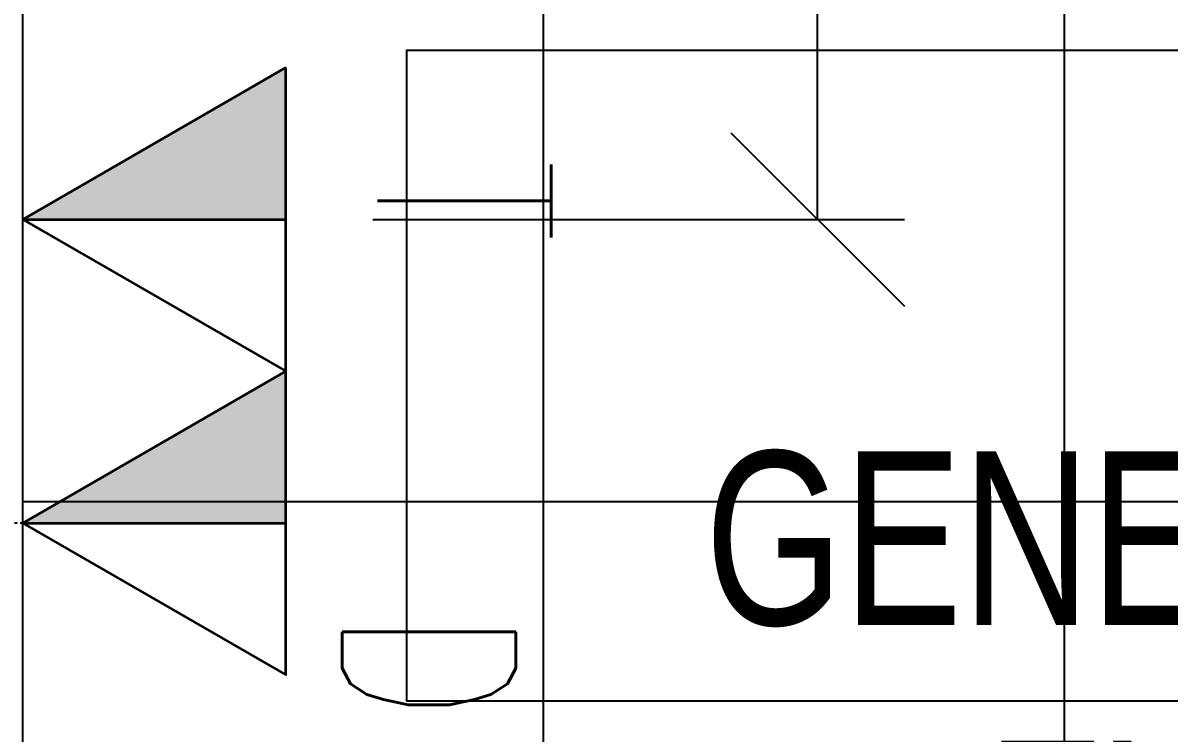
# Model space of a CAD drawing. Extents: x -560814 to 57327, y -29287 to 19916.
# Drawn here: x 35376 to 36697, y 723 to 1542 of the extents above; entities that cross this region are included whole.
import ezdxf

# ---------------------------------------------------------------- set-up
doc = ezdxf.new("R2010")
doc.units = 0
doc.header["$LTSCALE"] = 0.25
doc.linetypes.add('DASHDOT', pattern=[25.4, 12.7, -6.35, 0, -6.35])
for name, color, linetype, lineweight in [('01-First Floor$0$72_EGR_BASE_TEXT', 252, 'Continuous', 5), ('01-First Floor$0$LOADING', 253, 'Continuous', 5), ('01-First Floor$0$Walls', 251, 'Continuous', 5), ('E-LITE-CLNG-CNDT', 6, 'DASHDOT', 35), ('T-DATA-CLNG-COND', 51, 'DASHDOT', 25), ('T-DATA-DEVC-TYPE', 2, 'Continuous', 25), ('T-DATA-DIM', 251, 'DASHDOT', 25), ('T-DATA-WALL @ 100', 33, 'Continuous', 35)]:
    doc.layers.add(name, color=color, linetype=linetype, lineweight=lineweight)
doc.layers.add('01-First Floor$0$FALSE CEILING', color=251, linetype='Continuous')
doc.styles.add('01-First Floor$0$X3G_ENTITY_9EC9', font='swisscl.ttf', dxfattribs={"height": 0.2})
doc.styles.add('DC_SIMPLEX', font='SIMPLEX.shx', dxfattribs={"width": 0.7})
doc.dimstyles.new('DevCad-MM', dxfattribs={"dimscale": 0.01, "dimtxt": 2, "dimasz": 2, "dimexe": 1, "dimexo": 1, "dimgap": 0.6, "dimtad": 1, "dimdec": 0, "dimrnd": 10, "dimzin": 1, "dimdsep": 46, "dimtxsty": 'DC_SIMPLEX', "dimblk1": 'OBLIQUE', "dimblk2": 'OBLIQUE', "dimsah": 1, "dimcen": 3, "dimclrd": 256, "dimclre": 256, "dimclrt": 45, "dimadec": 0, "dimazin": 0, "dimtfac": 1, "dimtdec": 0, "dimtix": 1, "dimtmove": 2, "dimatfit": 2, "dimldrblk": 'OBLIQUE', "dimfxl": 1, "dimtolj": 1, "dimtzin": 0, "dimarcsym": 0})

# ---------------------------------------------------------------- blocks, each defined once
blk = doc.blocks.new('*U58')
blk.add_hatch(color=254).paths.add_polyline_path([(1.75, 3.031), (0, 3.031), (0, 0)])
blk.add_line((0, 0), (0, 3.031))
blk.add_lwpolyline([(1.75, 3.031), (0, 0), (-1.75, 3.031)], close=True)
at = {"layer": 'T-DATA-DEVC-TYPE', "style": 'DC_SIMPLEX', "width": 0.7, "flags": 8}
blk.add_attdef('DC_TYPE', (2.682, 5.634), '', height=2, rotation=360, dxfattribs=at)
blk = doc.blocks.new('*U59')
blk.add_hatch(color=254).paths.add_polyline_path([(1.75, 3.031), (0, 3.031), (0, 0)])
blk.add_line((0, 0), (0, 3.031))
blk.add_lwpolyline([(1.75, 3.031), (0, 0), (-1.75, 3.031)], close=True)
at = {"layer": 'T-DATA-DEVC-TYPE', "style": 'DC_SIMPLEX', "width": 0.7, "flags": 8}
blk.add_attdef('DC_TYPE', (2.682, 5.634), '', height=2, rotation=360, dxfattribs=at)
blk = doc.blocks.new('01-First Floor')
at = {"layer": '01-First Floor$0$FALSE CEILING', "linetype": 'Continuous'}
for p, q in [((35976, -810), (35976, 2260)), ((36576, -810), (36576, 2260)), ((35376, 990), (39376, 990))]:
    blk.add_line(p, q, dxfattribs=at)
at = {"layer": '01-First Floor$0$FALSE CEILING'}
blk.add_lwpolyline([(35376, 2260), (39376, 2260), (39376, -810), (35376, -810)], close=True, dxfattribs=at)
at = {"layer": '01-First Floor$0$FALSE CEILING', "elevation": -0.1}
blk.add_lwpolyline([(37318.5, 1510), (37318.5, 760), (35818.5, 760), (35818.5, 1510)], close=True, dxfattribs=at)
at = {"layer": '01-First Floor$0$LOADING', "elevation": -0.1}
blk.add_lwpolyline([(37318.5, 1510), (37318.5, 760), (35818.5, 760), (35818.5, 1510)], close=True, dxfattribs=at)
at = {"layer": '01-First Floor$0$Walls'}
blk.add_line((35376, 2260), (35376, 370), dxfattribs=at)
at = {"layer": '01-First Floor$0$72_EGR_BASE_TEXT', "insert": (37540, 1047.8, 0), "char_height": 200, "width": 3019.253, "attachment_point": 2, "style": '01-First Floor$0$X3G_ENTITY_9EC9'}
blk.add_mtext('GENERAL CONSULTATION / EXAMINATION ROOM', dxfattribs=at)
blk = doc.blocks.new('_OBLIQUE')
at = {"color": 0, "linetype": 'ByBlock'}
blk.add_line((-0.5, -0.5), (0.5, 0.5), dxfattribs=at)
blk = doc.blocks.new('*D444')
at = {"layer": 'Defpoints', "color": 0, "linetype": 'Continuous', "transparency": 16777216}
for p in [(35679.1, 2260), (36291.7, 2260), (35679.1, 1315)]:
    blk.add_point(p, dxfattribs=at)
at = {"layer": 'T-DATA-DIM', "linetype": 'Continuous', "lineweight": -2, "transparency": 16777216}
for p, q in [((35779.1, 2260), (36391.7, 2260)), ((36291.7, 1315), (36291.7, 2260)), ((35779.1, 1315), (36391.7, 1315))]:
    blk.add_line(p, q, dxfattribs=at)
at = {"layer": 'T-DATA-DIM', "linetype": 'Continuous', "lineweight": -2, "transparency": 16777216, "xscale": 200, "yscale": 200, "zscale": 200}
for p, rotation in [((36291.7, 2260), 90), ((36291.7, 1315), 270)]:
    blk.add_blockref('_OBLIQUE', p, dxfattribs=dict(at, rotation=rotation))
at = {"layer": 'T-DATA-DIM', "color": 45, "linetype": 'Continuous', "transparency": 16777216, "insert": (36131.7, 1787.5), "char_height": 200, "attachment_point": 5, "rotation": 90, "style": 'DC_SIMPLEX'}
blk.add_mtext('\\A1;940', dxfattribs=at)

msp = doc.modelspace()

# ---------------------------------------------------------------- linework, layer by layer
at = {"layer": 'T-DATA-CLNG-COND'}
msp.add_lwpolyline([(35376, 965), (33276, 965)], dxfattribs=at)

# ---------------------------------------------------------------- block references
at = {"layer": 'E-LITE-CLNG-CNDT'}
msp.add_blockref('01-First Floor', (0, 0), dxfattribs=at)
at = {"layer": 'T-DATA-WALL @ 100'}
ref = msp.add_blockref('*U59', (35376, 1315), dxfattribs=dict(at, xscale=-100, yscale=100, zscale=100, rotation=270))
ref.add_attrib('DC_TYPE', 'T', (35784.5, 1384.4), dxfattribs={"layer": 'T-DATA-DEVC-TYPE', "height": 200, "rotation": 270, "style": 'DC_SIMPLEX', "width": 0.7, "flags": 8})
ref = msp.add_blockref('*U58', (35376, 965), dxfattribs=dict(at, xscale=-100, yscale=100, zscale=100, rotation=270))
ref.add_attrib('DC_TYPE', 'D', (35743.8, 863.7, 0), dxfattribs={"layer": 'T-DATA-DEVC-TYPE', "height": 200, "rotation": 270, "style": 'DC_SIMPLEX', "width": 0.7, "flags": 8})

# ---------------------------------------------------------------- dimensions: what is measured, and where the dimension line sits
at = {"layer": 'T-DATA-DIM', "linetype": 'Continuous'}
dim = msp.add_linear_dim(base=(36291.7, 2260), p1=(35679.1, 1315), p2=(35679.1, 2260), angle=90, dimstyle='DevCad-MM', dxfattribs=at)
dim.commit()
dim.dimension.update_dxf_attribs({"geometry": '*D444', "text_midpoint": (36131.7, 1787.5)})

doc.saveas('drawing.dxf')
